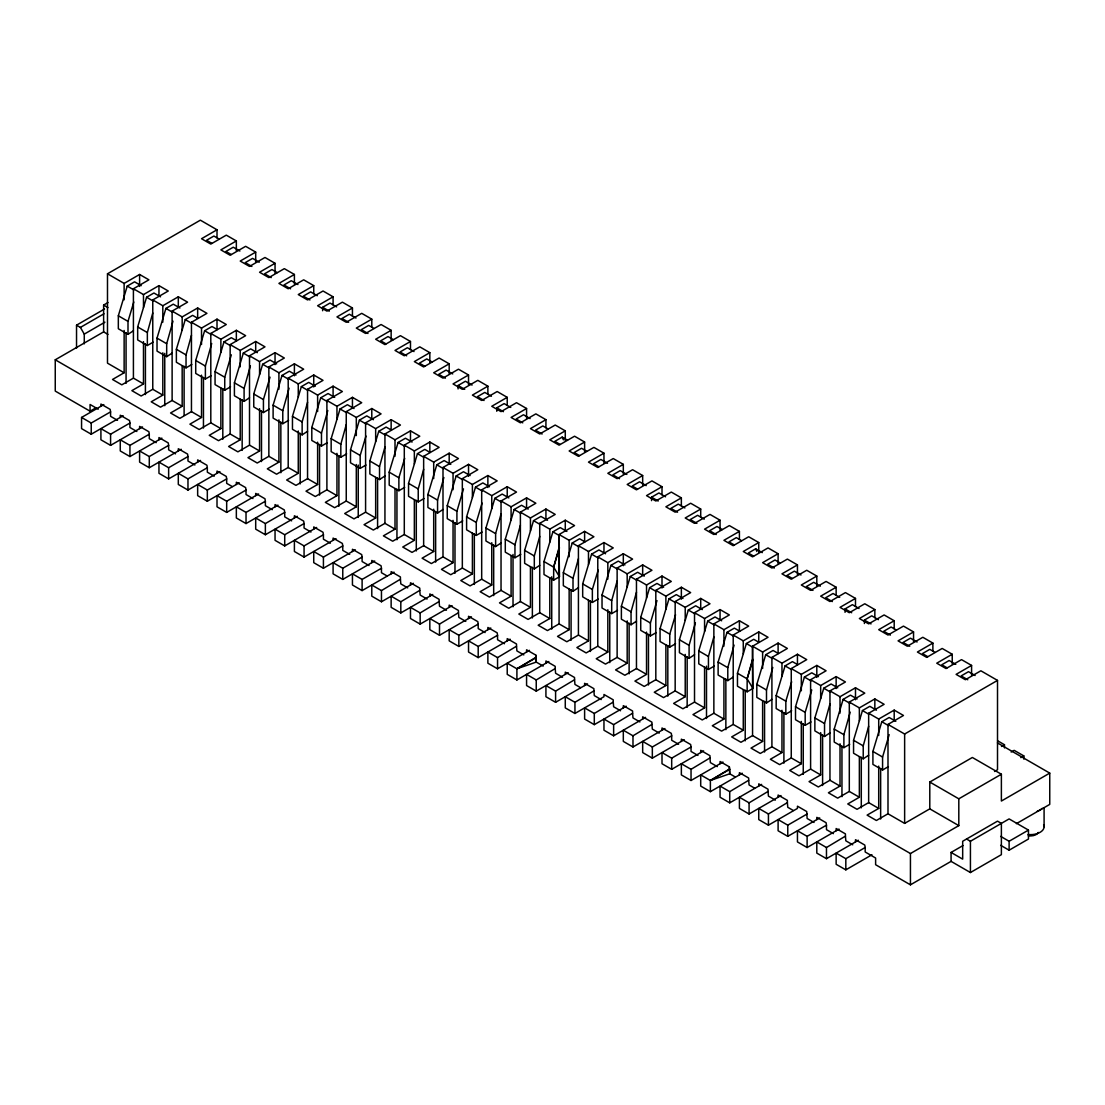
<?xml version="1.0" encoding="UTF-8"?>
<svg xmlns="http://www.w3.org/2000/svg" width="1105" height="1105" viewBox="0 0 1105 1105"><rect width="100%" height="100%" fill="white"/><g stroke="black" fill="none" stroke-linecap="round" stroke-linejoin="round"><path stroke-width="1.5" d="M143.484 341.652L143.484 383.932L131.868 390.645L141.15 396.004L152.766 389.291L152.766 299.938L168.25 291.002L158.954 285.629L143.484 294.565L133.415 288.764L148.899 279.827L139.603 274.468L124.133 283.405L107.489 273.791L107.489 363.158L124.133 372.772L124.133 330.478M182.173 365.686L182.173 406.281L170.571 412.98L179.853 418.339L191.455 411.64L191.455 322.273L206.939 313.337L197.657 307.977L182.173 316.914L172.118 311.099L172.118 400.466L160.501 407.165L151.219 401.806L162.822 395.107L162.822 352.813M201.524 375.161L201.524 417.441L189.908 424.154L199.204 429.514L210.806 422.814L210.806 333.448L226.29 324.511L217.008 319.152L201.524 328.088L191.455 322.273M220.876 388.021L220.876 428.616L209.259 435.315L218.555 440.688L230.158 433.975L230.158 344.608L245.642 335.671L236.346 330.312L220.876 339.249L210.806 333.448M259.565 408.67L259.565 450.964L247.962 457.663L257.244 463.023L268.86 456.324L268.86 366.957L284.33 358.02L275.048 352.661L259.565 361.597L249.509 355.782L249.509 445.149L237.893 451.848L228.611 446.489L240.213 439.79L240.213 399.195M278.916 419.845L278.916 462.125L267.313 468.838L276.595 474.197L288.198 467.498L288.198 378.131L303.682 369.194L294.4 363.821L278.916 372.758L268.86 366.957M317.618 442.18L317.618 484.473L306.002 491.173L315.284 496.532L326.9 489.833L326.9 400.466L342.384 391.529L333.088 386.17L317.618 395.107L307.549 389.291L307.549 478.658L295.947 485.371L286.651 479.998L298.267 473.299L298.267 431.005M336.956 453.354L336.956 495.648L325.353 502.347L334.635 507.706L346.252 501.007L346.252 411.64L361.722 402.703L352.44 397.344L336.956 406.281L326.9 400.466M356.307 464.528L356.307 506.808L344.705 513.521L353.987 518.88L365.589 512.181L365.589 422.814L381.073 413.878L371.791 408.505L356.307 417.441L346.252 411.64M395.01 488.562L395.01 529.157L383.394 535.856L392.689 541.215L404.292 534.516L404.292 445.149L419.776 436.213L410.48 430.853L395.01 439.79L384.941 433.975L384.941 523.342L373.338 530.041L364.042 524.682L375.659 517.983L375.659 477.388M414.347 499.722L414.347 540.331L402.745 547.03L412.027 552.39L423.643 545.69L423.643 456.324L439.113 447.387L429.831 442.028L414.347 450.964L404.292 445.149M453.05 520.372L453.05 562.666L441.448 569.365L450.73 574.724L462.332 568.025L462.332 478.658L477.816 469.722L468.534 464.362L453.05 473.299L442.995 467.484L442.995 556.851L431.378 563.564L422.096 558.191L433.699 551.492L433.699 509.212M472.401 533.245L472.401 573.84L460.785 580.539L470.081 585.899L481.683 579.2L481.683 489.833L497.167 480.896L487.871 475.537L472.401 484.473L462.332 478.658M511.09 555.58L511.09 596.175L499.488 602.874L508.77 608.247L520.386 601.534L520.386 512.168L535.856 503.231L526.574 497.872L511.09 506.808L501.035 501.007L501.035 590.374L489.418 597.073L480.136 591.714L491.753 585.001L491.753 542.721M549.793 577.915L549.793 618.524L538.176 625.223L547.472 630.582L559.075 623.883L559.075 534.516L574.559 525.579L565.277 520.22L549.793 529.157L539.723 523.342L539.723 612.709L528.121 619.408L518.839 614.048L530.441 607.349L530.441 566.755M588.482 600.264L588.482 640.859L576.879 647.558L586.161 652.931L597.777 646.218L597.777 556.851L613.247 547.914L603.965 542.555L588.482 551.492L578.426 545.69L578.426 635.057L566.824 641.756L557.528 636.397L569.144 629.684L569.144 589.089M607.833 609.739L607.833 652.033L596.23 658.732L605.512 664.091L617.129 657.392L617.129 568.025L632.599 559.089L623.317 553.729L607.833 562.666L597.777 556.851M646.536 632.088L646.536 674.368L634.919 681.081L644.215 686.44L655.818 679.727L655.818 590.374L671.301 581.437L662.005 576.064L646.536 585.001L636.466 579.2L636.466 668.566L624.864 675.266L615.582 669.906L627.184 663.207L627.184 620.913M665.887 644.947L665.887 685.542L654.271 692.241L663.553 697.6L675.169 690.901L675.169 601.534L690.653 592.598L681.357 587.238L665.887 596.175L655.818 590.374M704.576 667.282L704.576 707.877L692.973 714.59L702.255 719.949L713.858 713.25L713.858 623.883L729.341 614.946L720.059 609.587L704.576 618.524L694.52 612.709L694.52 702.076L682.904 708.775L673.622 703.415L685.224 696.716L685.224 654.422M743.278 689.63L743.278 730.225L731.662 736.924L740.958 742.284L752.56 735.585L752.56 646.218L768.044 637.281L758.748 631.922L743.278 640.859L733.209 635.043L733.209 724.41L721.606 731.123L712.311 725.75L723.927 719.051L723.927 678.456M781.967 710.28L781.967 752.56L770.365 759.273L779.647 764.632L791.263 757.933L791.263 668.566L806.733 659.63L797.451 654.257L781.967 663.193L771.912 657.392L771.912 746.759L760.295 753.458L751.013 748.099L762.616 741.4L762.616 700.791M801.318 721.441L801.318 763.735L789.716 770.434L798.998 775.807L810.6 769.094L810.6 679.727L826.084 670.79L816.802 665.431L801.318 674.368L791.263 668.566M840.021 743.789L840.021 786.083L828.405 792.782L837.687 798.142L849.303 791.442L849.303 702.076L864.787 693.139L855.491 687.78L840.021 696.716L829.952 690.901L829.952 780.268L818.349 786.967L809.053 781.608L820.67 774.909L820.67 732.615M878.71 766.124L878.71 808.418L867.107 815.117L876.389 820.49L887.992 813.777L887.992 724.41L903.476 715.474L894.194 710.114L878.71 719.051L868.654 713.25L868.654 802.617L857.038 809.316L847.756 803.957L859.359 797.244L859.359 756.649M124.133 372.772L112.517 379.471L121.812 384.83L133.415 378.131L133.415 288.764M231.318 354.843L224.743 377.233L224.743 390.189L230.544 386.833M270.021 377.178L263.432 399.568L263.432 412.538L269.247 409.182M463.492 488.88L456.918 511.284L456.918 524.24L462.719 520.883M656.978 600.595L650.403 622.985L650.403 635.941L656.204 632.599M811.761 689.962L805.186 712.352L805.186 725.308L810.987 721.952M889.166 734.632L882.577 757.036L882.577 769.992L888.392 766.635M153.153 342.163L147.352 345.506L147.352 332.55L152.766 312.95M179.908 308.005L173.278 304.179L165.916 308.419L157.021 338.13L157.021 351.1L166.689 356.68L166.689 343.724L173.002 321.168M191.842 364.498L186.041 367.855L186.041 354.898L191.455 335.285M211.193 375.672L205.392 379.015L205.392 366.059L211.69 343.503M257.299 352.688L250.669 348.862L243.321 353.103L234.412 382.813L234.412 395.77L244.095 401.364L244.095 388.408L250.393 365.852M288.585 420.356L282.783 423.698L282.783 410.742L289.082 388.187M315.339 386.198L308.709 382.371L301.361 386.612L292.466 416.336L292.466 429.293L302.135 434.873L302.135 421.917L307.549 402.317M327.287 442.691L321.486 446.047L321.486 433.091L327.784 410.535M346.639 453.865L340.823 457.208L340.823 444.251L346.252 424.651M391.419 430.121L386.101 427.055L378.753 431.295L369.857 461.006L369.857 473.976L379.526 479.556L379.526 466.6L384.941 447M424.03 498.548L418.229 501.891L418.229 488.935L423.643 469.335M450.785 464.39L444.155 460.564L436.793 464.804L427.897 494.529L427.897 507.485L437.566 513.065L437.566 500.109L443.879 477.553M508.825 497.913L502.195 494.073L494.847 498.327L485.938 528.038L485.938 540.994L495.62 546.574L495.62 533.618L501.035 514.018M520.773 554.392L514.958 557.749L514.958 544.793L520.386 525.193M547.528 520.248L540.898 516.422L533.535 520.662L524.64 550.373L524.64 563.329L534.309 568.923L534.309 555.967L539.723 536.367M559.075 547.528L559.462 576.741L553.66 580.097L553.66 567.127L559.075 547.528L559.075 534.516L569.144 540.317L584.614 531.381L593.91 536.754L578.426 545.69M584.89 541.823L579.586 538.757L572.238 543.011L563.329 572.721L563.329 585.678L573.012 591.258L573.012 578.302L578.426 558.702M617.515 610.25L611.7 613.607L611.7 600.65L617.129 581.037M644.27 576.106L637.626 572.266L630.278 576.52L621.383 606.231L621.383 619.187L631.052 624.767L631.052 611.811L636.466 592.211M702.31 609.615L695.68 605.789L688.318 610.029L679.423 639.74L679.423 652.696L689.092 658.29L689.092 645.334L695.404 622.778M714.258 666.108L708.443 669.45L708.443 656.494L713.858 636.894M739.687 631.19L734.369 628.123L727.021 632.364L718.126 662.088L718.126 675.045L727.794 680.625L727.794 667.669L734.093 645.113M752.56 659.243L752.947 688.443L747.146 691.799L747.146 678.843L752.56 659.243L752.56 646.218L762.616 652.033L778.1 643.096L787.382 648.455L771.912 657.392M778.376 653.525L773.072 650.472L765.724 654.713L756.814 684.423L756.814 697.379L766.497 702.973L766.497 690.003L772.796 667.461M837.742 687.807L831.112 683.981L823.764 688.222L814.868 717.932L814.868 730.888L824.537 736.483L824.537 723.526L829.952 703.913M849.69 744.3L843.889 747.657L843.889 734.687L850.187 712.131M876.445 710.142L869.815 706.316L862.452 710.556L853.557 740.281L853.557 753.237L863.226 758.817L863.226 745.861L868.654 726.261M133.415 330.768L128 334.332L118.332 328.751L118.332 315.795L127.227 286.085L134.575 281.83L141.205 285.67M128 334.332L128 321.375L133.802 301.997M147.352 345.506L137.669 339.926L137.669 326.97L146.578 297.245L153.927 293.005L160.556 296.831M186.041 367.855L176.372 362.26L176.372 349.304L185.267 319.594L192.629 315.353L197.933 318.406M205.392 379.015L195.723 373.435L195.723 360.479L204.618 330.768L211.967 326.514L217.284 329.58M224.743 390.189L215.061 384.609L215.061 371.653L223.97 341.928L231.318 337.688L236.622 340.754M263.432 412.538L253.763 406.944L253.763 393.988L262.659 364.277L270.021 360.023L276.651 363.863M282.783 423.698L273.115 418.118L273.115 405.162L282.01 375.451L289.358 371.197L296.002 375.037M321.486 446.047L311.803 440.453L311.803 427.497L320.712 397.786L328.061 393.546L334.691 397.372M340.823 457.208L331.155 451.627L331.155 438.671L340.05 408.961L347.412 404.706L354.042 408.546M365.976 465.039L360.175 468.382L350.506 462.802L350.506 449.846L359.401 420.121L366.763 415.881L373.393 419.707M360.175 468.382L360.175 455.426L365.976 436.047M404.679 487.374L398.877 490.731L389.195 485.136L389.195 472.18L398.104 442.47L405.452 438.229L412.082 442.055M398.877 490.731L398.877 477.774L404.679 458.395M418.229 501.891L408.546 496.311L408.546 483.355L417.455 453.644L424.803 449.39L430.107 452.456M456.918 524.24L447.249 518.659L447.249 505.689L456.144 475.979L463.492 471.738L470.136 475.564M482.07 532.058L476.269 535.414L466.6 529.82L466.6 516.864L475.495 487.153L482.844 482.913L489.474 486.739M476.269 535.414L476.269 522.444L482.07 503.065M514.958 557.749L505.289 552.168L505.289 539.212L514.184 509.488L521.546 505.247L528.176 509.074M553.66 580.097L543.991 574.503L543.991 561.547L552.887 531.837L560.235 527.582L566.879 531.422M559.462 576.741L553.66 567.127L559.462 547.749M598.164 599.076L592.363 602.432L582.68 596.852L582.68 583.896L591.589 554.171L598.938 549.931L605.568 553.757M592.363 602.432L592.363 589.476L598.164 570.097M611.7 613.607L602.032 608.012L602.032 595.056L610.927 565.346L618.289 561.105L624.919 564.931M650.403 635.941L640.734 630.361L640.734 617.405L649.63 587.68L656.978 583.44L663.608 587.266M675.556 643.759L669.754 647.116L660.072 641.535L660.072 628.565L668.981 598.855L676.329 594.614L682.959 598.44M669.754 647.116L669.754 634.16L675.556 614.781M708.443 669.45L698.774 663.87L698.774 650.914L707.67 621.203L715.032 616.949L721.662 620.789M747.146 691.799L737.463 686.219L737.463 673.249L746.372 643.538L753.721 639.298L759.024 642.364M752.947 688.443L747.146 678.843L752.947 659.464M791.65 710.791L785.835 714.134L776.166 708.554L776.166 695.598L785.061 665.887L792.423 661.633L797.727 664.699M785.835 714.134L785.835 701.178L791.65 681.799M805.186 725.308L795.517 719.728L795.517 706.772L804.412 677.047L811.761 672.807L818.404 676.633M843.889 747.657L834.206 742.063L834.206 729.107L843.115 699.396L850.463 695.142L857.093 698.982M882.577 769.992L872.909 764.411L872.909 751.441L881.804 721.731L889.166 717.49L895.796 721.316M166.689 356.68L172.118 353.103M244.095 401.364L249.509 397.786M302.135 434.873L307.549 431.295M379.526 479.556L384.941 475.979M437.566 513.065L442.995 509.488M495.62 546.574L501.035 543.011M534.309 568.923L539.723 565.346M573.012 591.258L578.426 587.68M631.052 624.767L636.466 621.203M689.092 658.29L694.52 654.713M727.794 680.625L733.209 677.047M766.497 702.973L771.912 699.396M824.537 736.483L829.952 732.905M863.226 758.817L868.654 755.24M381.46 590.595L371.791 585.001L371.791 596.175L381.46 601.769L381.46 590.595L400.424 579.2L400.424 576.962L391.142 571.603L391.142 573.84M400.811 601.769L391.142 596.175L391.142 607.349L400.811 612.93L400.811 601.769L419.776 590.374L419.776 588.136L410.48 582.777L410.48 585.001M420.162 612.93L410.48 607.349L410.48 618.524L420.162 624.104L420.162 612.93L439.113 601.534L439.113 599.311L429.831 593.938L429.831 596.175M439.5 624.104L429.831 618.524L429.831 629.684L439.5 635.278L439.5 624.104L458.465 612.709L458.465 610.471L449.183 605.112L449.183 607.349M497.554 657.613L487.871 652.033L487.871 663.207L497.554 668.787L497.554 657.613L516.518 646.218L516.518 643.994L507.223 638.621L507.223 640.859M543.163 666.08L536.243 662.088L516.905 668.787L507.223 663.207L507.223 674.368L516.905 679.962L516.905 668.787L535.856 657.392L535.856 655.154L526.574 649.795L526.574 652.033M536.243 679.962L526.574 674.368L526.574 685.542L536.243 691.122L536.243 679.962L555.207 668.566L555.207 666.329L545.925 660.97L545.925 663.207M555.594 691.122L545.925 685.542L545.925 696.716L555.594 702.297L555.594 691.122L574.559 679.741L574.559 677.503L565.277 672.144L565.277 674.368M574.945 702.297L565.277 696.716L565.277 707.891L574.945 713.471L574.945 702.297L593.91 690.901L593.91 688.664L584.614 683.304L584.614 685.542M594.297 713.471L584.614 707.891L584.614 719.051L594.297 724.645L594.297 713.471L613.247 702.076L613.247 699.838L603.965 694.479L603.965 696.716L574.945 713.471M613.634 724.645L603.965 719.051L603.965 730.225L613.634 735.806L613.634 724.645L632.599 713.25L632.599 711.012L623.317 705.653L623.317 707.891M632.985 735.806L623.317 730.225L623.317 741.4L632.985 746.98L632.985 735.806L651.95 724.41L651.95 722.187L642.668 716.814L642.668 719.051M691.039 769.329L681.357 763.735L681.357 774.909L691.039 780.489L691.039 769.329L709.99 757.933L709.99 755.696L700.708 750.336L700.708 752.56M735.253 776.981L729.728 773.79L710.377 780.489L700.708 774.909L700.708 786.083L710.377 791.663L710.377 780.489L729.341 769.094L729.341 766.87L720.059 761.497L720.059 763.735M729.728 791.663L720.059 786.083L720.059 797.244L729.728 802.838L729.728 791.663L748.693 780.268L748.693 778.03L739.411 772.671L739.411 774.909M749.08 802.838L739.411 797.244L739.411 808.418L749.08 813.998L749.08 802.838L768.044 791.442L768.044 789.205L758.748 783.846L758.748 786.083M768.431 813.998L758.748 808.418L758.748 819.592L768.431 825.173L768.431 813.998L787.382 802.617L787.382 800.379L778.1 795.02L778.1 797.244M826.471 847.521L816.802 841.927L816.802 853.101L826.471 858.682L826.471 847.521L845.436 836.126L845.436 833.888L836.14 828.529L836.14 830.767M107.489 273.791L200.364 220.171L217.008 229.785L217.008 237.92M217.008 229.785L201.524 238.721L210.806 244.081L226.29 235.144L236.346 240.945L236.346 250.711M96.011 407.773L90.071 411.198L55.25 391.087L55.25 359.802L103.621 331.887L103.621 305.077L108.028 302.535M76.535 348.227L76.535 325.174L104.547 309.013M76.535 325.174L80.403 327.411L103.994 313.792M236.346 240.945L220.876 249.882L230.158 255.255L245.642 246.318L255.697 252.12L255.697 261.885M84.27 343.862L84.27 334.111L104.906 322.204M152.766 299.938L162.822 305.74L178.306 296.803L187.588 302.162L172.118 311.099M255.697 252.12L240.213 261.056L249.509 266.416L264.979 257.479L275.048 263.294L275.048 273.059M275.048 263.294L259.565 272.231L268.86 277.59L284.33 268.653L294.4 274.468L294.4 284.22M294.4 274.468L278.916 283.405L288.198 288.764L303.682 279.827L313.737 285.629L313.737 293.764M123.166 415.77L91.232 434.21L81.563 428.616L81.563 417.441L103.815 404.596M313.737 285.629L298.267 294.565L307.549 299.938L323.033 291.002L333.088 296.803L333.088 304.939M81.563 417.441L91.232 423.035L110.583 411.861L110.196 409.402L100.914 404.043L100.914 406.281M230.158 344.608L240.213 350.423L255.697 341.486L264.979 346.846L249.509 355.782M333.088 296.803L317.618 305.74L326.9 311.099L342.384 302.162L352.44 307.977L352.44 316.113M322.646 310.74L322.646 307.3L329.994 303.06L336.624 306.886M142.517 426.944L110.583 445.37L100.914 439.79L100.914 428.616L110.583 434.21L129.934 423.035L129.547 420.577L120.265 415.218L120.265 417.441M352.44 307.977L336.956 316.914L346.252 322.273L361.722 313.337L371.791 319.152L371.791 327.287M161.855 438.119L129.934 456.545L120.265 450.964L120.265 439.79L129.934 445.37L149.286 434.21L148.899 431.751L139.603 426.378L139.603 428.616M371.791 319.152L356.307 328.088L365.589 333.448L381.073 324.511L391.142 330.312L391.142 340.078M181.206 449.279L149.286 467.719L139.603 462.125L139.603 450.964L149.286 456.545L168.637 445.37L168.25 442.912L158.954 437.552L158.954 439.79M288.198 378.131L298.267 383.932L313.737 374.996L323.033 380.355L307.549 389.291M391.142 330.312L375.659 339.249L384.941 344.608L400.424 335.671L410.48 341.486L410.48 349.622M200.558 460.454L168.637 478.893L158.954 473.299L158.954 462.125L168.637 467.719L187.974 456.545L187.588 454.086L178.306 448.727L178.306 450.964M410.48 341.486L395.01 350.423L404.292 355.782L419.776 346.846L429.831 352.661L429.831 362.412M219.909 471.628L187.974 490.054L178.306 484.473L178.306 473.299L187.974 478.893L207.326 467.719L206.939 465.26L197.657 459.901L197.657 462.125M429.831 352.661L414.347 361.597L423.643 366.957L439.113 358.02L449.183 363.821L449.183 373.587M239.246 482.802L207.326 501.228L197.657 495.648L197.657 484.473L207.326 490.054L226.677 478.893L226.29 476.435L217.008 471.062L217.008 473.299M449.183 363.821L433.699 372.758L442.995 378.131L458.465 369.194L468.534 374.996L468.534 384.761M258.598 493.963L226.677 512.402L217.008 506.808L217.008 495.648L226.677 501.228L246.028 490.054L245.642 487.595L236.346 482.236L236.346 484.473M365.589 422.814L375.659 428.616L391.142 419.679L400.424 425.038L384.941 433.975M468.534 374.996L453.05 383.932L462.332 389.291L477.816 380.355L487.871 386.17L487.871 394.305M458.078 388.932L458.078 385.493L465.426 381.253L472.07 385.079M277.949 505.137L246.028 523.563L236.346 517.983L236.346 506.808L246.028 512.402L265.366 501.228L264.979 498.769L255.697 493.41L255.697 495.648M487.871 386.17L472.401 395.107L481.683 400.466L497.167 391.529L507.223 397.344L507.223 405.48M297.3 516.311L265.366 534.737L255.697 529.157L255.697 517.983L265.366 523.563L284.717 512.402L284.33 509.944L275.048 504.584L275.048 506.808M507.223 397.344L491.753 406.281L501.035 411.64L516.518 402.703L526.574 408.505L526.574 418.27M496.78 411.267L496.78 407.842L504.129 403.601L510.759 407.427M316.652 527.472L284.717 545.911L275.048 540.331L275.048 529.157L284.717 534.737L304.068 523.563L303.682 521.118L294.4 515.745L294.4 517.983M423.643 456.324L433.699 462.125L449.183 453.188L458.465 458.561L442.995 467.484M526.574 408.505L511.09 417.441L520.386 422.814L535.856 413.878L545.925 419.679L545.925 427.815M335.989 538.646L304.068 557.086L294.4 551.492L294.4 540.331L304.068 545.911L323.42 534.737L323.033 532.279L313.737 526.919L313.737 529.157M545.925 419.679L530.441 428.616L539.723 433.975L555.207 425.038L565.277 430.853L565.277 440.619M355.34 549.82L323.42 568.246L313.737 562.666L313.737 551.492L323.42 557.086L342.771 545.911L342.384 543.453L333.088 538.094L333.088 540.331M565.277 430.853L549.793 439.79L559.075 445.149L574.559 436.213L584.614 442.028L584.614 451.779M567.487 440.177L562.169 437.11L554.821 441.351L560.125 444.417M374.692 560.995L342.771 579.421L333.088 573.84L333.088 562.666L342.771 568.246L362.109 557.086L361.722 554.627L352.44 549.268L352.44 551.492M481.683 489.833L491.753 495.634L507.223 486.711L516.518 492.07L501.035 501.007M584.614 442.028L569.144 450.964L578.426 456.324L593.91 447.387L603.965 453.188L603.965 462.954M394.043 572.155L362.109 590.595L352.44 585.001L352.44 573.84L362.109 579.421L381.46 568.246L381.073 565.788L371.791 560.428L371.791 562.666M603.965 453.188L588.482 462.125L597.777 467.484L613.247 458.561L623.317 464.362L623.317 474.128M381.46 601.769L413.38 583.33M520.386 512.168L530.441 517.983L545.925 509.046L555.207 514.405L539.723 523.342M623.317 464.362L607.833 473.299L617.129 478.658L632.599 469.722L642.668 475.537L642.668 485.302M400.811 612.93L432.732 594.504M642.668 475.537L627.184 484.473L636.466 489.833L651.95 480.896L662.005 486.711L662.005 494.833M420.162 624.104L452.083 605.678M662.005 486.711L646.536 495.634L655.818 501.007L671.301 492.07L681.357 497.872L681.357 506.007M651.563 500.634L651.563 497.209L658.912 492.954L665.555 496.794M439.5 635.278L471.434 616.839M681.357 497.872L665.887 506.808L675.169 512.168L690.653 503.231L700.708 509.046L700.708 517.181M490.786 628.013L458.851 646.439L449.183 640.859L449.183 629.684L458.851 635.278L478.203 624.104L477.816 621.645L468.534 616.286L468.534 618.524M700.708 509.046L685.224 517.983L694.52 523.342L709.99 514.405L720.059 520.22L720.059 529.972M510.123 639.187L478.203 657.613L468.534 652.033L468.534 640.859L478.203 646.439L497.554 635.278L497.167 632.82L487.871 627.46L487.871 629.684M617.129 568.025L627.184 573.84L642.668 564.904L651.95 570.263L636.466 579.2M720.059 520.22L704.576 529.157L713.858 534.516L729.341 525.579L739.411 531.381L739.411 539.516M497.554 668.787L529.475 650.362M739.411 531.381L723.927 540.317L733.209 545.69L748.693 536.754L758.748 542.555L758.748 552.32M516.905 668.787L536.243 657.613L535.856 655.154M516.905 679.962L548.826 661.522M758.748 542.555L743.278 551.492L752.56 556.851L768.044 547.914L778.1 553.729L778.1 563.495M762.284 552.638L755.654 548.812L748.306 553.053L753.61 556.119M536.243 691.122L568.177 672.696M675.169 601.534L685.224 607.349L700.708 598.413L709.99 603.772L694.52 612.709M778.1 553.729L762.616 562.666L771.912 568.025L787.382 559.089L797.451 564.904L797.451 574.655M555.594 702.297L587.515 683.871M797.451 564.904L781.967 573.84L791.263 579.2L806.733 570.263L816.802 576.064L816.802 585.83M713.858 623.883L723.927 629.684L739.411 620.748L748.693 626.107L733.209 635.043M816.802 576.064L801.318 585.001L810.6 590.374L826.084 581.437L836.14 587.238L836.14 595.374M594.297 724.645L626.217 706.206M836.14 587.238L820.67 596.175L829.952 601.534L845.436 592.598L855.491 598.413L855.491 606.548M613.634 735.806L645.569 717.38M855.491 598.413L840.021 607.349L849.303 612.709L864.787 603.772L874.842 609.587L874.842 617.723M845.049 612.336L845.049 608.91L852.397 604.67L859.027 608.496M632.985 746.98L664.92 728.554M874.842 609.587L859.359 618.524L868.654 623.883L884.124 614.946L894.194 620.748L894.194 628.883M864.4 623.51L864.4 620.085L871.748 615.83L878.378 619.67M684.257 739.715L652.337 758.154L642.668 752.56L642.668 741.4L652.337 746.98L671.688 735.806L671.301 733.347L662.005 727.988L662.005 730.225M894.194 620.748L878.71 629.684L887.992 635.043L903.476 626.107L913.545 631.922L913.545 641.687M703.609 750.889L671.688 769.329L662.005 763.735L662.005 752.56L671.688 758.154L691.039 746.98L690.653 744.521L681.357 739.162L681.357 741.4M810.6 679.727L820.67 685.542L836.14 676.605L845.436 681.965L829.952 690.901M913.545 631.922L898.061 640.859L907.343 646.218L922.827 637.281L932.882 643.096L932.882 651.232M691.039 780.489L722.96 762.063M932.882 643.096L917.412 652.033L926.694 657.392L942.178 648.455L952.234 654.257L952.234 664.022M710.377 780.489L729.728 769.329L729.341 766.87M710.377 791.663L742.311 773.238M849.303 702.076L859.359 707.877L874.842 698.94L884.124 704.313L868.654 713.25M952.234 654.257L936.75 663.193L946.046 668.566L961.516 659.63L971.585 665.431L971.585 675.196M729.728 802.838L761.649 784.398M971.585 665.431L956.101 674.368L965.397 679.727L980.867 670.79L997.511 680.404L997.511 769.771L994.555 771.483M749.08 813.998L781 795.572M887.992 724.41L904.636 734.024L997.511 680.404M768.431 825.173L797.451 808.418L797.451 806.18L806.733 811.553L807.12 818.473L814.04 822.465M819.703 817.921L787.768 836.347L778.1 830.767L778.1 819.592L787.768 825.173L807.12 813.998M839.054 829.082L807.12 847.521L797.451 841.927L797.451 830.767L807.12 836.347L826.471 825.173L826.084 822.714L816.802 817.355L816.802 819.592M1001.379 774.232L958.808 798.818L958.808 825.628L929.788 808.86L929.788 782.05L972.359 757.477L1001.379 774.232L1001.379 801.042L1049.75 773.113L1049.75 804.399L1016.379 823.667M1001.503 746.469L1004.473 744.742L1004.473 747.933M826.471 858.682L858.392 840.256M1011.172 752.049L1014.155 750.336L1023.824 755.917L1023.824 759.107M887.992 813.777L904.636 823.391L929.788 808.86M871.942 854.773L845.822 869.856L836.14 864.276L836.14 853.101L845.822 858.682L865.174 847.521L864.787 845.063L855.491 839.703L855.491 841.927M1020.84 757.629L1023.824 755.917M55.25 359.802L910.437 853.543L958.808 825.628M865.174 847.521L865.174 851.983L875.616 858.019L875.616 864.718L910.437 884.829L951.073 861.361L951.073 852.438L962.98 845.56M966.557 839.027L970.425 841.264L1009.114 818.916L1028.465 830.09L1028.465 839.027L1009.114 850.201L1000.674 845.325M1000.674 836.388L1009.114 841.264L1028.465 830.09M951.073 861.361L970.425 872.536L1001.379 854.662L1001.379 823.391L997.511 821.153L962.676 841.264L962.676 859.138L951.073 852.438M219.218 239.094L213.9 236.042L206.552 240.282L211.856 243.349M239.882 251.042L233.252 247.202L225.903 251.457L231.207 254.509M259.233 262.203L252.603 258.377L245.255 262.617L251.885 266.457M277.258 272.617L271.954 269.551L264.592 273.791L271.236 277.617M297.936 284.551L291.292 280.711L283.944 284.966L290.574 288.792M317.287 295.726L310.643 291.886L303.295 296.14L309.925 299.966M355.976 318.06L349.346 314.234L341.998 318.475L348.628 322.301M374.001 328.461L368.697 325.395L361.335 329.649L367.979 333.475M393.352 339.636L388.035 336.569L380.686 340.81L385.99 343.876M414.016 351.57L407.386 347.743L400.038 351.984L406.668 355.81M432.041 361.97L426.737 358.918L419.389 363.158L424.693 366.225M452.719 373.918L446.089 370.078L438.726 374.333L445.37 378.159M491.421 396.253L484.777 392.427L477.429 396.667L484.059 400.493M530.11 418.602L523.48 414.762L516.132 419.016L522.762 422.842M548.135 429.002L542.831 425.936L535.469 430.177L542.113 434.016M586.824 451.337L581.52 448.271L574.172 452.525L579.476 455.591M607.501 463.271L600.871 459.445L593.523 463.699L598.827 466.752M626.853 474.446L620.223 470.62L612.861 474.86L619.504 478.7M646.204 485.62L639.574 481.794L632.212 486.034L637.516 489.101M684.893 507.955L678.263 504.129L670.915 508.369L677.545 512.209M704.244 519.129L697.614 515.303L690.266 519.543L696.896 523.369M722.269 529.53L716.965 526.477L709.603 530.718L716.247 534.544M741.621 540.704L736.303 537.638L728.955 541.892L734.259 544.945M780.31 563.053L775.006 559.986L767.657 564.227L774.287 568.053M800.987 574.987L794.357 571.161L786.995 575.401L792.313 578.468M820.338 586.161L813.708 582.321L806.346 586.575L812.976 590.402M839.689 597.322L833.046 593.495L825.697 597.736L832.327 601.576M896.404 630.071L891.1 627.005L883.738 631.259L890.381 635.085M917.081 642.005L910.437 638.179L903.089 642.419L909.719 646.259M935.092 652.406L929.788 649.353L922.44 653.594L927.744 656.66M955.77 664.354L949.14 660.514L941.792 664.768L947.096 667.834M975.121 675.514L968.491 671.688L961.129 675.929L967.773 679.768M322.646 307.3L329.276 311.14M458.078 385.493L464.708 389.333M496.78 407.842L503.41 411.668M651.563 497.209L658.193 501.035M845.049 608.91L851.679 612.736M864.4 620.085L871.03 623.911M997.566 740.751L1004.473 744.742M997.428 742.905L1049.75 773.113M127.227 286.085L133.857 289.911M146.578 297.245L153.208 301.085M165.916 308.419L172.56 312.245M185.267 319.594L191.897 323.42M204.618 330.768L211.248 334.594M223.97 341.928L230.6 345.768M243.321 353.103L249.951 356.929M262.659 364.277L269.302 368.103M282.01 375.451L288.64 379.277M301.361 386.612L307.991 390.452M320.712 397.786L327.342 401.612M340.05 408.961L346.694 412.787M359.401 420.121L366.045 423.961M378.753 431.295L385.383 435.121M398.104 442.47L404.734 446.296M417.455 453.644L424.085 457.47M436.793 464.804L443.437 468.644M456.144 475.979L462.774 479.805M475.495 487.153L482.125 490.979M494.847 498.327L501.477 502.153M514.184 509.488L520.828 513.328M533.535 520.662L540.179 524.488M552.887 531.837L559.517 535.663M572.238 543.011L578.868 546.837M591.589 554.171L598.219 558.011M610.927 565.346L617.571 569.172M630.278 576.52L636.908 580.346M649.63 587.68L656.26 591.52M668.981 598.855L675.611 602.681M688.318 610.029L694.962 613.855M707.67 621.203L714.313 625.029M727.021 632.364L733.651 636.204M746.372 643.538L753.002 647.364M765.724 654.713L772.354 658.539M785.061 665.887L791.705 669.713M804.412 677.047L811.042 680.887M823.764 688.222L830.394 692.048M843.115 699.396L849.745 703.222M862.452 710.556L869.096 714.396M881.804 721.731L888.448 725.571M103.621 305.077L107.972 307.591M929.788 782.05L958.808 798.818M118.332 315.795L128 321.375M137.669 326.97L147.352 332.55M157.021 338.13L166.689 343.724M176.372 349.304L186.041 354.898M195.723 360.479L205.392 366.059M215.061 371.653L224.743 377.233M234.412 382.813L244.095 388.408M253.763 393.988L263.432 399.568M273.115 405.162L282.783 410.742M292.466 416.336L302.135 421.917M311.803 427.497L321.486 433.091M331.155 438.671L340.823 444.251M350.506 449.846L360.175 455.426M369.857 461.006L379.526 466.6M389.195 472.18L398.877 477.774M408.546 483.355L418.229 488.935M427.897 494.529L437.566 500.109M447.249 505.689L456.918 511.284M466.6 516.864L476.269 522.444M485.938 528.038L495.62 533.618M505.289 539.212L514.958 544.793M524.64 550.373L534.309 555.967M543.991 561.547L553.66 567.127M563.329 572.721L573.012 578.302M582.68 583.896L592.363 589.476M602.032 595.056L611.7 600.65M621.383 606.231L631.052 611.811M640.734 617.405L650.403 622.985M660.072 628.565L669.754 634.16M679.423 639.74L689.092 645.334M698.774 650.914L708.443 656.494M718.126 662.088L727.794 667.669M737.463 673.249L747.146 678.843M756.814 684.423L766.497 690.003M776.166 695.598L785.835 701.178M795.517 706.772L805.186 712.352M814.868 717.932L824.537 723.526M834.206 729.107L843.889 734.687M853.557 740.281L863.226 745.861M872.909 751.441L882.577 757.036M103.621 331.887L107.972 334.401M133.415 378.131L143.484 383.932M152.766 389.291L162.822 395.107M172.118 400.466L182.173 406.281M191.455 411.64L201.524 417.441M210.806 422.814L220.876 428.616M230.158 433.975L240.213 439.79M249.509 445.149L259.565 450.964M268.86 456.324L278.916 462.125M288.198 467.498L298.267 473.299M307.549 478.658L317.618 484.473M326.9 489.833L336.956 495.648M346.252 501.007L356.307 506.808M365.589 512.181L375.659 517.983M384.941 523.342L395.01 529.157M404.292 534.516L414.347 540.331M423.643 545.69L433.699 551.492M442.995 556.851L453.05 562.666M462.332 568.025L472.401 573.84M481.683 579.2L491.753 585.001M501.035 590.374L511.09 596.175M520.386 601.534L530.441 607.349M539.723 612.709L549.793 618.524M559.075 623.883L569.144 629.684M578.426 635.057L588.482 640.859M597.777 646.218L607.833 652.033M617.129 657.392L627.184 663.207M636.466 668.566L646.536 674.368M655.818 679.727L665.887 685.542M675.169 690.901L685.224 696.716M694.52 702.076L704.576 707.877M713.858 713.25L723.927 719.051M733.209 724.41L743.278 730.225M752.56 735.585L762.616 741.4M771.912 746.759L781.967 752.56M791.263 757.933L801.318 763.735M810.6 769.094L820.67 774.909M829.952 780.268L840.021 786.083M849.303 791.442L859.359 797.244M868.654 802.617L878.71 808.418M98.207 409.182L90.071 404.485L90.071 411.198M117.503 420.314L110.583 416.336L110.583 411.861M136.84 431.489L129.934 427.497L129.934 423.035M156.192 442.663L149.286 438.671L149.286 434.21M175.543 453.837L168.637 449.846L168.637 445.37M194.894 464.998L187.974 461.02L187.974 456.545M214.232 476.172L207.326 472.18L207.326 467.719M232.202 486.545L226.677 483.355L226.677 478.893M252.935 498.521L246.028 494.529L246.028 490.054M272.286 509.681L265.366 505.689L265.366 501.228M291.637 520.856L284.717 516.864L284.717 512.402M310.975 532.03L304.068 528.038L304.068 523.563M330.326 543.19L323.42 539.212L323.42 534.737M349.677 554.365L342.771 550.373L342.771 545.911M369.029 565.539L362.109 561.547L362.109 557.086M386.985 575.912L381.46 572.721L381.46 568.246M407.717 587.874L400.811 583.896L400.424 579.2M427.069 599.048L420.162 595.056L419.776 590.374M446.42 610.222L439.5 606.231L439.113 601.534M465.771 621.397L458.851 617.405L458.465 612.709M485.109 632.557L478.203 628.579L478.203 624.104M504.46 643.732L497.554 639.74L497.554 635.278M523.811 654.906L516.905 650.914L516.518 646.218M562.5 677.241L555.594 673.249L555.207 668.566M580.47 687.614L574.945 684.423L574.559 679.741M601.203 699.589L594.297 695.598L593.91 690.901M620.554 710.75L613.634 706.772L613.247 702.076M639.905 721.924L632.985 717.932L632.599 713.25M659.243 733.098L652.337 729.107L651.95 724.41M678.594 744.273L671.688 740.281L671.688 735.806M697.946 755.433L691.039 751.455L691.039 746.98M717.297 766.608L710.377 762.616L709.99 757.933M754.605 788.155L749.08 784.964L748.693 780.268M775.337 800.117L768.431 796.125L768.044 791.442M793.307 810.49L787.768 807.299L787.382 802.617M833.377 833.64L826.471 829.648L826.471 825.173M852.729 844.8L845.822 840.808L845.436 836.126M80.403 327.411L84.27 334.111M755.654 548.812L756.897 551.519M562.169 437.11L563.412 439.818M729.341 769.094L729.728 773.79L729.728 769.329M535.856 657.392L536.243 662.088L536.243 657.613M1044.087 807.838L1044.087 826.733M1009.114 841.264L1009.114 850.201M970.425 841.264L970.425 872.536M910.437 853.543L910.437 884.829M904.636 734.024L904.636 823.391M894.194 710.114L894.194 720.363M880.644 768.376L880.644 819.012M878.71 719.051L878.71 735.474M874.842 698.94L874.842 709.203M861.292 757.201L861.292 807.852M859.359 707.877L859.359 720.902M855.491 687.78L855.491 699.741M845.822 858.682L845.822 869.856M841.955 746.041L841.955 796.677M840.021 696.716L840.021 713.139M836.14 676.605L836.14 688.567M822.603 734.866L822.603 785.503M820.67 685.542L820.67 698.553M816.802 665.431L816.802 677.393M807.12 836.347L807.12 847.521M803.252 723.692L803.252 774.343M801.318 674.368L801.318 690.791M797.451 654.257L797.451 664.519M787.768 825.173L787.768 836.347M783.901 712.532L783.901 763.168M781.967 663.193L781.967 676.219M778.1 643.096L778.1 653.345M764.563 701.357L764.563 751.994M762.616 652.033L762.616 668.456M758.748 631.922L758.748 642.171M745.212 690.183L745.212 740.82M743.278 640.859L743.278 653.87M739.411 620.748L739.411 631.01M725.861 679.009L725.861 729.659M723.927 629.684L723.927 646.121M720.059 609.587L720.059 619.836M706.509 666.149L706.509 718.485M704.576 618.524L704.576 631.535M700.708 598.413L700.708 608.662M687.158 656.674L687.158 707.311M685.224 607.349L685.224 620.361M681.357 587.238L681.357 599.2M671.688 758.154L671.688 769.329M667.821 645.5L667.821 696.136M665.887 596.175L665.887 609.187M662.005 576.064L662.005 588.026M652.337 746.98L652.337 758.154M648.469 634.325L648.469 684.976M646.536 585.001L646.536 598.026M642.668 564.904L642.668 575.153M629.118 623.165L629.118 673.801M627.184 573.84L627.184 586.852M623.317 553.729L623.317 565.691M609.767 611.99L609.767 662.627M607.833 562.666L607.833 579.089M603.965 542.555L603.965 552.818M590.429 600.816L590.429 651.467M588.482 551.492L588.482 564.517M584.614 531.381L584.614 541.643M571.078 589.642L571.078 640.292M569.144 540.317L569.144 556.754M565.277 520.22L565.277 530.469M551.726 576.796L551.726 629.118M549.793 529.157L549.793 542.168M545.925 509.046L545.925 519.295M532.375 567.307L532.375 617.944M530.441 517.983L530.441 530.994M526.574 497.872L526.574 508.134M513.024 554.448L513.024 606.783M511.09 506.808L511.09 519.833M507.223 486.711L507.223 496.96M493.686 544.972L493.686 595.609M491.753 495.634L491.753 508.659M487.871 475.537L487.871 487.498M478.203 646.439L478.203 657.613M474.335 533.798L474.335 584.435M472.401 484.473L472.401 497.485M468.534 464.362L468.534 476.324M458.851 635.278L458.851 646.439M454.984 522.624L454.984 573.26M453.05 473.299L453.05 489.722M449.183 453.188L449.183 463.451M435.632 511.449L435.632 562.1M433.699 462.125L433.699 478.562M429.831 442.028L429.831 452.276M416.295 500.289L416.295 550.925M414.347 450.964L414.347 463.976M410.48 430.853L410.48 441.102M396.944 489.114L396.944 539.751M395.01 439.79L395.01 456.213M391.142 419.679L391.142 429.928M377.592 477.94L377.592 528.577M375.659 428.616L375.659 441.627M371.791 408.505L371.791 418.767M362.109 579.421L362.109 590.595M358.241 465.081L358.241 517.416M356.307 417.441L356.307 435.577M352.44 397.344L352.44 407.593M342.771 568.246L342.771 579.421M338.89 455.605L338.89 506.242M336.956 406.281L336.956 419.292M333.088 386.17L333.088 396.419M323.42 557.086L323.42 568.246M319.552 444.431L319.552 495.068M317.618 395.107L317.618 411.53M313.737 374.996L313.737 386.957M304.068 545.911L304.068 557.086M300.201 433.257L300.201 483.907M298.267 383.932L298.267 396.957M294.4 363.821L294.4 375.797M284.717 534.737L284.717 545.911M280.85 422.082L280.85 472.733M278.916 372.758L278.916 389.195M275.048 352.661L275.048 364.622M265.366 523.563L265.366 534.737M261.498 410.922L261.498 461.559M259.565 361.597L259.565 374.609M255.697 341.486L255.697 351.735M246.028 512.402L246.028 523.563M242.161 399.748L242.161 450.384M240.213 350.423L240.213 366.846M236.346 330.312L236.346 340.575M226.677 501.228L226.677 512.402M222.809 388.573L222.809 439.224M220.876 339.249L220.876 352.274M217.008 319.152L217.008 329.401M207.326 490.054L207.326 501.228M203.458 377.413L203.458 428.049M201.524 328.088L201.524 344.511M197.657 307.977L197.657 318.226M187.974 478.893L187.974 490.054M184.107 366.238L184.107 415.19M182.173 316.914L182.173 329.925M178.306 296.803L178.306 307.052M168.637 467.719L168.637 478.893M164.756 353.379L164.756 405.701M162.822 305.74L162.822 322.163M158.954 285.629L158.954 295.891M149.286 456.545L149.286 467.719M145.418 343.89L145.418 394.54M143.484 294.565L143.484 307.591M139.603 274.468L139.603 286.43M129.934 445.37L129.934 456.545M126.067 332.729L126.067 383.366M124.133 283.405L124.133 299.828M110.583 434.21L110.583 445.37M91.232 423.035L91.232 434.21M1042.25 808.349A13.674 7.901 0 0 1 1037.236 811.236M1038.327 832.438A8.205 4.738 0 0 1 1028.272 835.781M1043.617 824.689A13.674 7.901 0 0 1 1028.023 834.524"/></g></svg>
